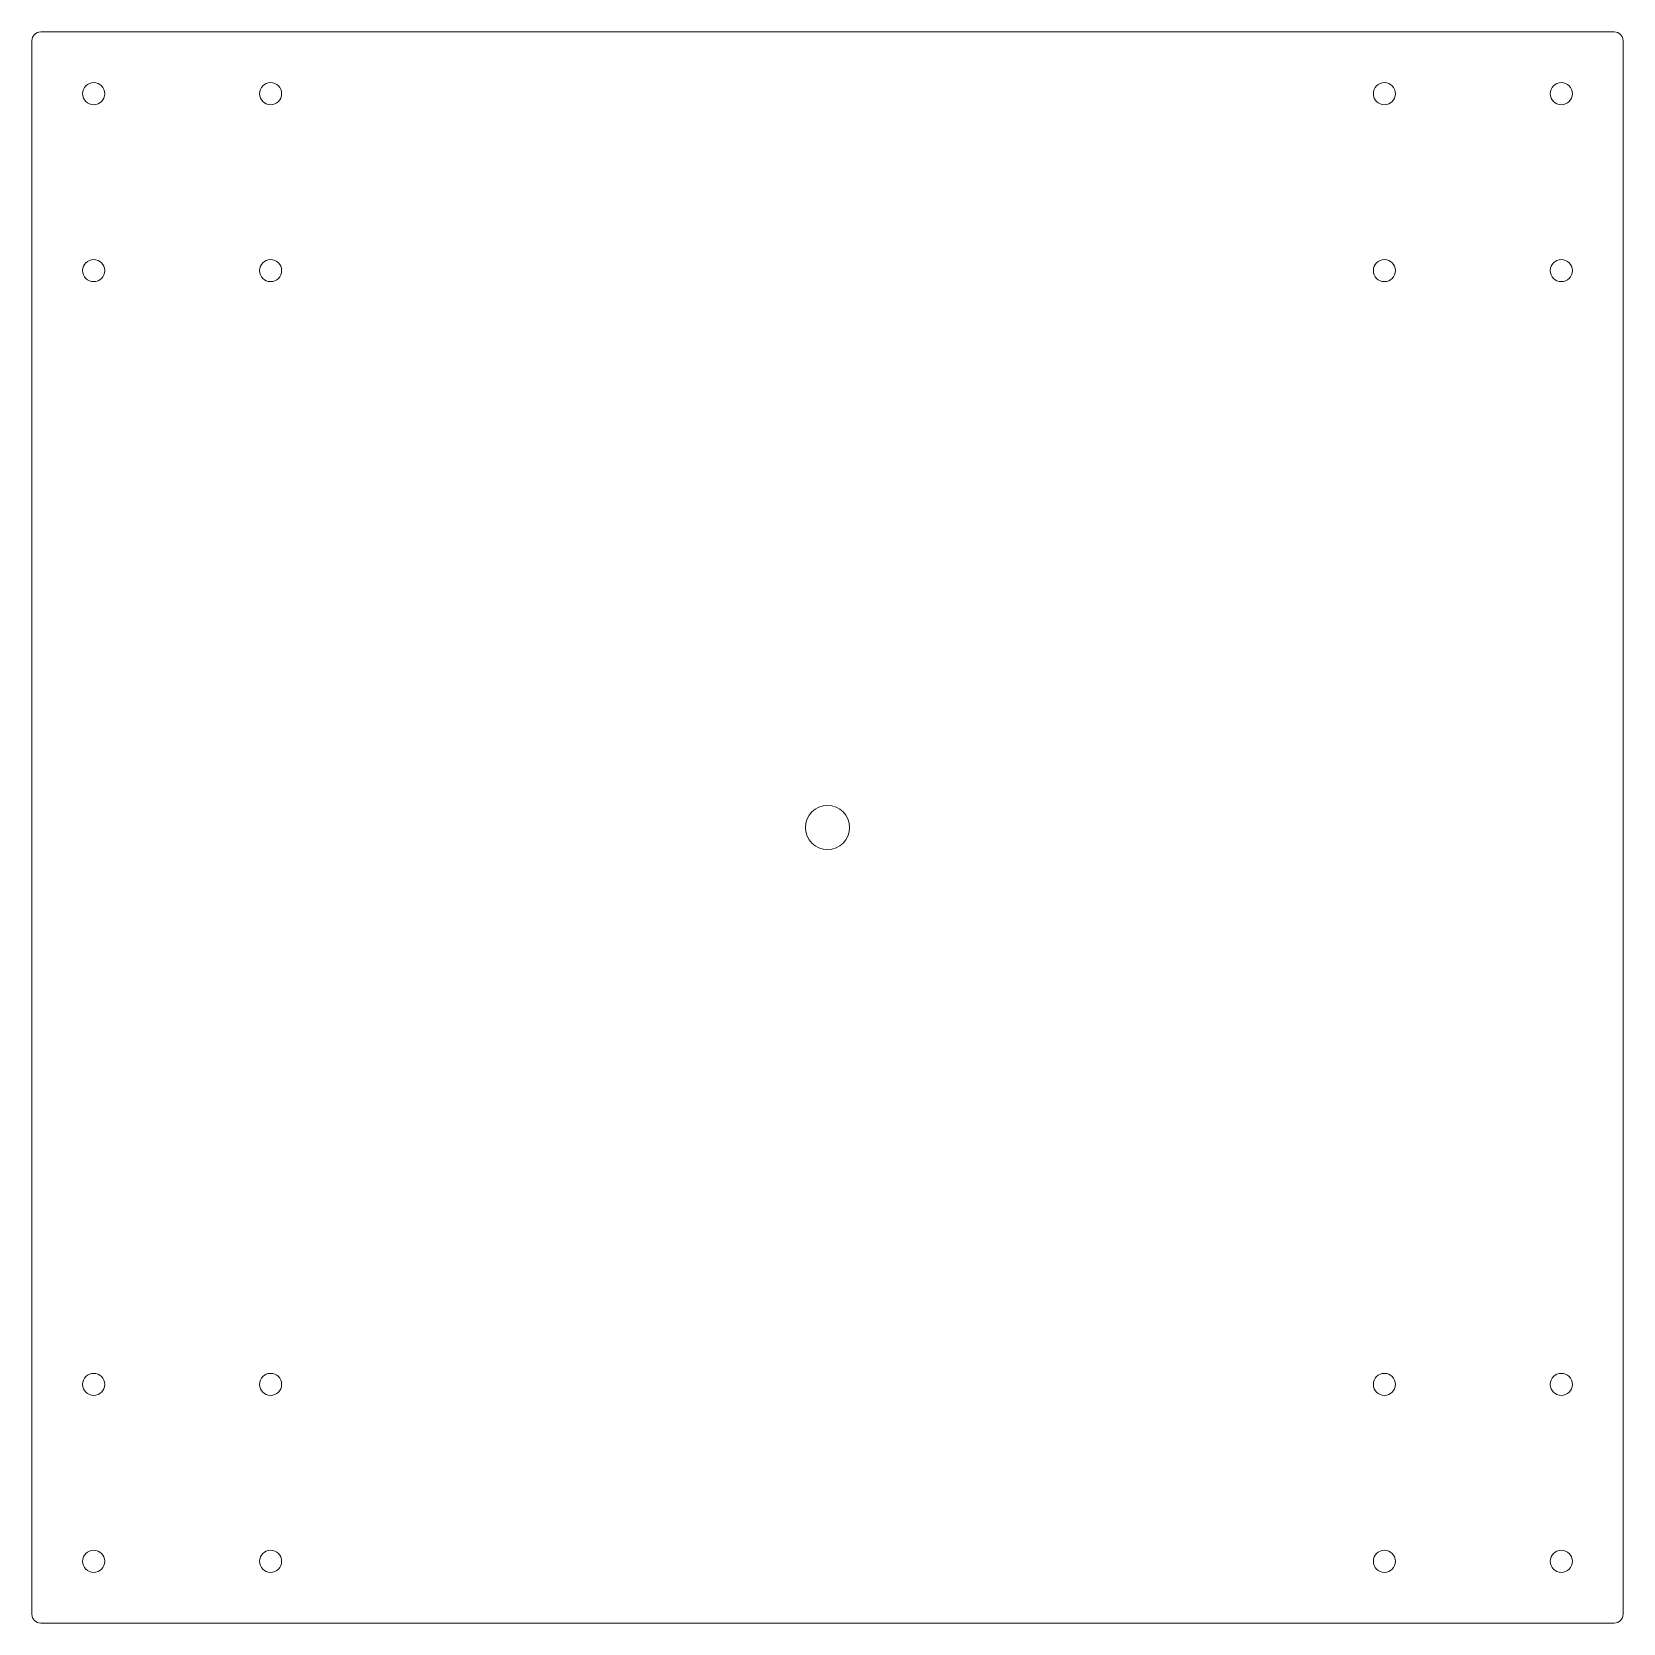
# Model space of a CAD drawing. Header units: inches. Extents: x -9 to 9, y -9 to 9.
import ezdxf

# ---------------------------------------------------------------- set-up
doc = ezdxf.new("R2010")
doc.units = ezdxf.units.IN
doc.header["$MEASUREMENT"] = 0

msp = doc.modelspace()

# ---------------------------------------------------------------- linework, layer by layer
at = {"color": 7, "linetype": 'Continuous', "lineweight": 15}
for p, q in [((-9, 8.9), (-9, -8.9)), ((8.9, 9), (-8.9, 9)), ((9, -8.9), (9, 8.9)), ((-8.9, -9), (8.9, -9))]:
    msp.add_line(p, q, dxfattribs=at)
for centre, radius in [((-8.3, 8.3), 0.125), ((-6.3, 8.3), 0.125), ((6.3, 8.3), 0.125), ((8.3, 8.3), 0.125), ((-8.3, 6.3), 0.125), ((-6.3, 6.3), 0.125), ((6.3, 6.3), 0.125), ((8.3, 6.3), 0.125), ((0, 0), 0.25), ((-8.3, -6.3), 0.125), ((-6.3, -6.3), 0.125), ((6.3, -6.3), 0.125), ((8.3, -6.3), 0.125), ((-8.3, -8.3), 0.125), ((-6.3, -8.3), 0.125), ((6.3, -8.3), 0.125), ((8.3, -8.3), 0.125)]:
    msp.add_circle(centre, radius, dxfattribs=at)
for centre, start, end in [((-8.9, 8.9), 90, 180), ((8.9, 8.9), 0, 90), ((-8.9, -8.9), 180, 270), ((8.9, -8.9), 270, 0)]:
    msp.add_arc(centre, 0.1, start, end, dxfattribs=at)

doc.saveas('drawing.dxf')
